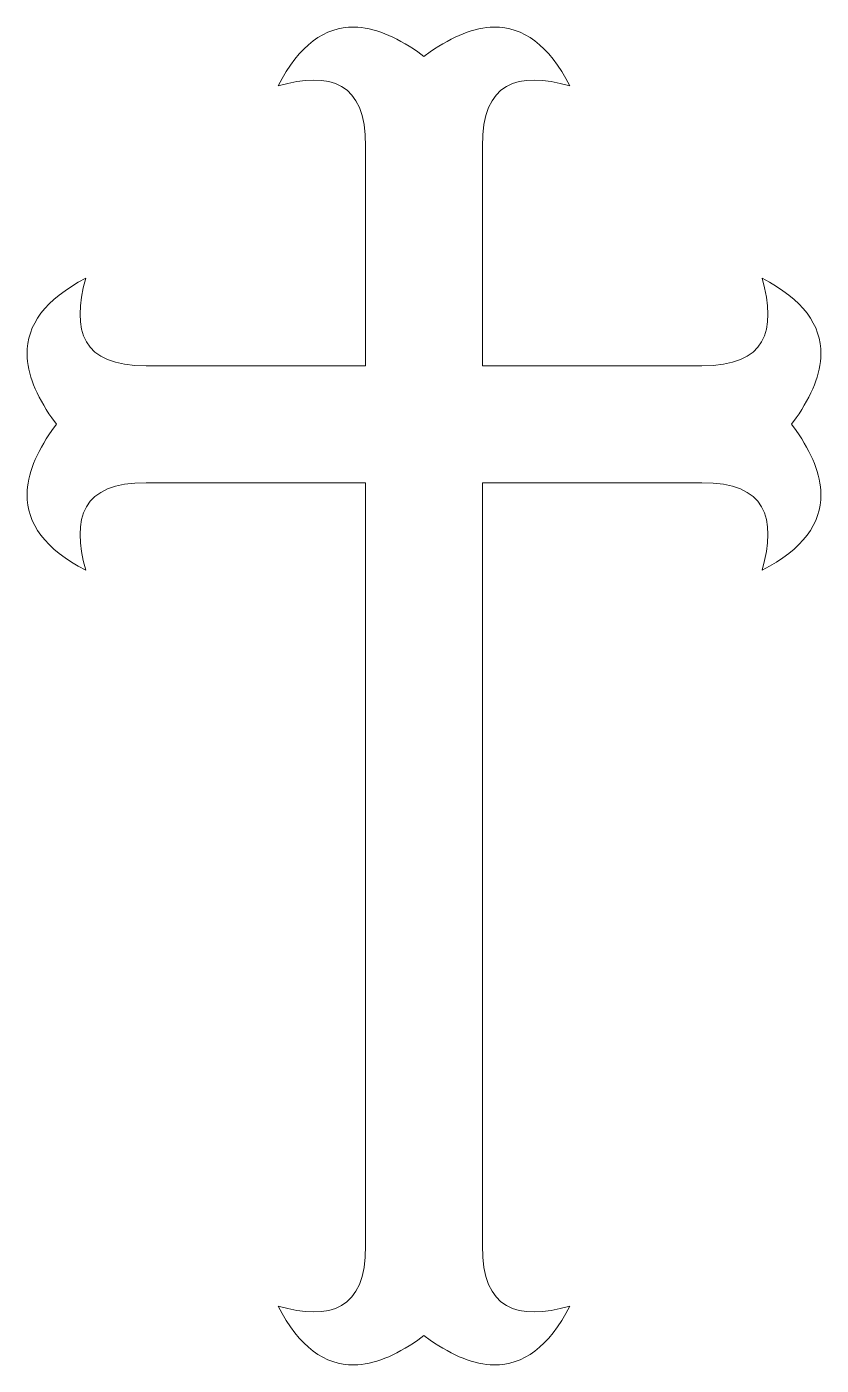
# Model space of a CAD drawing. Header units: centimetres. Extents: x -5.7 to 5.7, y -9.7 to 9.7.
import ezdxf

# ---------------------------------------------------------------- set-up
doc = ezdxf.new("R2010")
doc.units = ezdxf.units.CM
doc.header["$MEASUREMENT"] = 0
doc.layers.add('Camada 1', color=7, linetype='Continuous')

msp = doc.modelspace()

# ---------------------------------------------------------------- linework, layer by layer
at = {"layer": 'Camada 1', "lineweight": 5}
msp.add_open_spline([(-1.01193, -9.65851), (-1.43127, -9.66327), (-1.80036, -9.40356), (-2.10794, -8.81126), (-2.10794, -8.81126), (-1.3539, -9.01864), (-0.83834, -8.86928), (-0.8453, -7.93578), (-0.8453, -7.93578), (-0.8453, -7.93578), (-0.84529, 3.0789), (-0.84529, 3.0789), (-0.84529, 3.0789), (-0.84529, 3.0789), (-4.01188, 3.0789), (-4.01188, 3.0789), (-4.01188, 3.0789), (-4.94538, 3.08652), (-5.09458, 2.57029), (-4.88752, 1.81689), (-4.88752, 1.81689), (-5.47984, 2.12383), (-5.73921, 2.49356), (-5.73445, 2.91274), (-5.73445, 2.91274), (-5.73096, 3.19812), (-5.60459, 3.50665), (-5.3771, 3.83389), (-5.3771, 3.83389), (-5.3771, 3.83389), (-5.31098, 3.92456), (-5.31098, 3.92456), (-5.31098, 3.92456), (-5.31098, 3.92456), (-5.3771, 4.01589), (-5.3771, 4.01589), (-5.3771, 4.01589), (-5.60462, 4.34313), (-5.73098, 4.65166), (-5.73445, 4.93672), (-5.73445, 4.93672), (-5.73921, 5.35558), (-5.47981, 5.72499), (-4.88752, 6.03225), (-4.88752, 6.03225), (-5.09458, 5.27853), (-4.94538, 4.76294), (-4.01188, 4.76992), (-4.01188, 4.76992), (-4.01188, 4.76992), (-0.84529, 4.76993), (-0.84529, 4.76993), (-0.84529, 4.76993), (-0.84529, 4.76993), (-0.84529, 7.93668), (-0.84529, 7.93668), (-0.84529, 7.93668), (-0.8383, 8.87018), (-1.3539, 9.01954), (-2.10793, 8.81152), (-2.10793, 8.81152), (-1.80035, 9.40448), (-1.43126, 9.66419), (-1.01192, 9.65848), (-1.01192, 9.65848), (-0.72654, 9.65499), (-0.41817, 9.52878), (-0.09093, 9.30206), (-0.09093, 9.30206), (-0.09093, 9.30206), (-0.00026, 9.23517), (-0.00026, 9.23517), (-0.00026, 9.23517), (-0.00026, 9.23517), (0.09107, 9.30206), (0.09107, 9.30206), (0.09107, 9.30206), (0.41831, 9.52878), (0.72668, 9.65499), (1.0119, 9.65848), (1.0119, 9.65848), (1.43137, 9.6642), (1.80033, 9.40448), (2.10807, 8.81152), (2.10807, 8.81152), (1.35372, 9.01954), (0.83831, 8.87018), (0.84511, 7.93668), (0.84511, 7.93668), (0.84511, 7.93668), (0.84511, 4.76994), (0.84511, 4.76994), (0.84511, 4.76994), (0.84511, 4.76994), (4.01185, 4.76993), (4.01185, 4.76993), (4.01185, 4.76993), (4.94535, 4.76294), (5.09471, 5.27854), (4.88669, 6.03226), (4.88669, 6.03226), (5.47965, 5.725), (5.73934, 5.35559), (5.73442, 4.93673), (5.73442, 4.93673), (5.73093, 4.65167), (5.60475, 4.34314), (5.37723, 4.0159), (5.37723, 4.0159), (5.37723, 4.0159), (5.31095, 3.92457), (5.31095, 3.92457), (5.31095, 3.92457), (5.31095, 3.92457), (5.37723, 3.8339), (5.37723, 3.8339), (5.37723, 3.8339), (5.60475, 3.50666), (5.73093, 3.19813), (5.73442, 2.91275), (5.73442, 2.91275), (5.73934, 2.49357), (5.47965, 2.12384), (4.88669, 1.8169), (4.88669, 1.8169), (5.09468, 2.5703), (4.94535, 3.0865), (4.01185, 3.07891), (4.01185, 3.07891), (4.01185, 3.07891), (0.84511, 3.0789), (0.84511, 3.0789), (0.84511, 3.0789), (0.84511, 3.0789), (0.84511, -7.93578), (0.84511, -7.93578), (0.84511, -7.93578), (0.83831, -8.86928), (1.35375, -9.01864), (2.10807, -8.81126), (2.10807, -8.81126), (1.80033, -9.40358), (1.4314, -9.66327), (1.0119, -9.65851), (1.0119, -9.65851), (0.72668, -9.6547), (0.41828, -9.52849), (0.09107, -9.30114), (0.09107, -9.30114), (0.09107, -9.30114), (-0.00026, -9.23489), (-0.00026, -9.23489), (-0.00026, -9.23489), (-0.00026, -9.23489), (-0.09093, -9.30114), (-0.09093, -9.30114), (-0.09093, -9.30114), (-0.41817, -9.52849), (-0.72655, -9.65473), (-1.01193, -9.65851)], degree=3, knots=[0, 0, 0, 0, 0.02439024, 0.02439024, 0.02439024, 0.02439024, 0.04878049, 0.04878049, 0.04878049, 0.04878049, 0.07317073, 0.07317073, 0.07317073, 0.07317073, 0.09756098, 0.09756098, 0.09756098, 0.09756098, 0.12195122, 0.12195122, 0.12195122, 0.12195122, 0.14634146, 0.14634146, 0.14634146, 0.14634146, 0.17073171, 0.17073171, 0.17073171, 0.17073171, 0.19512195, 0.19512195, 0.19512195, 0.19512195, 0.2195122, 0.2195122, 0.2195122, 0.2195122, 0.24390244, 0.24390244, 0.24390244, 0.24390244, 0.26829268, 0.26829268, 0.26829268, 0.26829268, 0.29268293, 0.29268293, 0.29268293, 0.29268293, 0.31707317, 0.31707317, 0.31707317, 0.31707317, 0.34146341, 0.34146341, 0.34146341, 0.34146341, 0.36585366, 0.36585366, 0.36585366, 0.36585366, 0.3902439, 0.3902439, 0.3902439, 0.3902439, 0.41463415, 0.41463415, 0.41463415, 0.41463415, 0.43902439, 0.43902439, 0.43902439, 0.43902439, 0.46341463, 0.46341463, 0.46341463, 0.46341463, 0.48780488, 0.48780488, 0.48780488, 0.48780488, 0.51219512, 0.51219512, 0.51219512, 0.51219512, 0.53658537, 0.53658537, 0.53658537, 0.53658537, 0.56097561, 0.56097561, 0.56097561, 0.56097561, 0.58536585, 0.58536585, 0.58536585, 0.58536585, 0.6097561, 0.6097561, 0.6097561, 0.6097561, 0.63414634, 0.63414634, 0.63414634, 0.63414634, 0.65853659, 0.65853659, 0.65853659, 0.65853659, 0.68292683, 0.68292683, 0.68292683, 0.68292683, 0.70731707, 0.70731707, 0.70731707, 0.70731707, 0.73170732, 0.73170732, 0.73170732, 0.73170732, 0.75609756, 0.75609756, 0.75609756, 0.75609756, 0.7804878, 0.7804878, 0.7804878, 0.7804878, 0.80487805, 0.80487805, 0.80487805, 0.80487805, 0.82926829, 0.82926829, 0.82926829, 0.82926829, 0.85365854, 0.85365854, 0.85365854, 0.85365854, 0.87804878, 0.87804878, 0.87804878, 0.87804878, 0.90243902, 0.90243902, 0.90243902, 0.90243902, 0.92682927, 0.92682927, 0.92682927, 0.92682927, 0.95121951, 0.95121951, 0.95121951, 0.95121951, 1, 1, 1, 1], dxfattribs=at)

doc.saveas('drawing.dxf')
